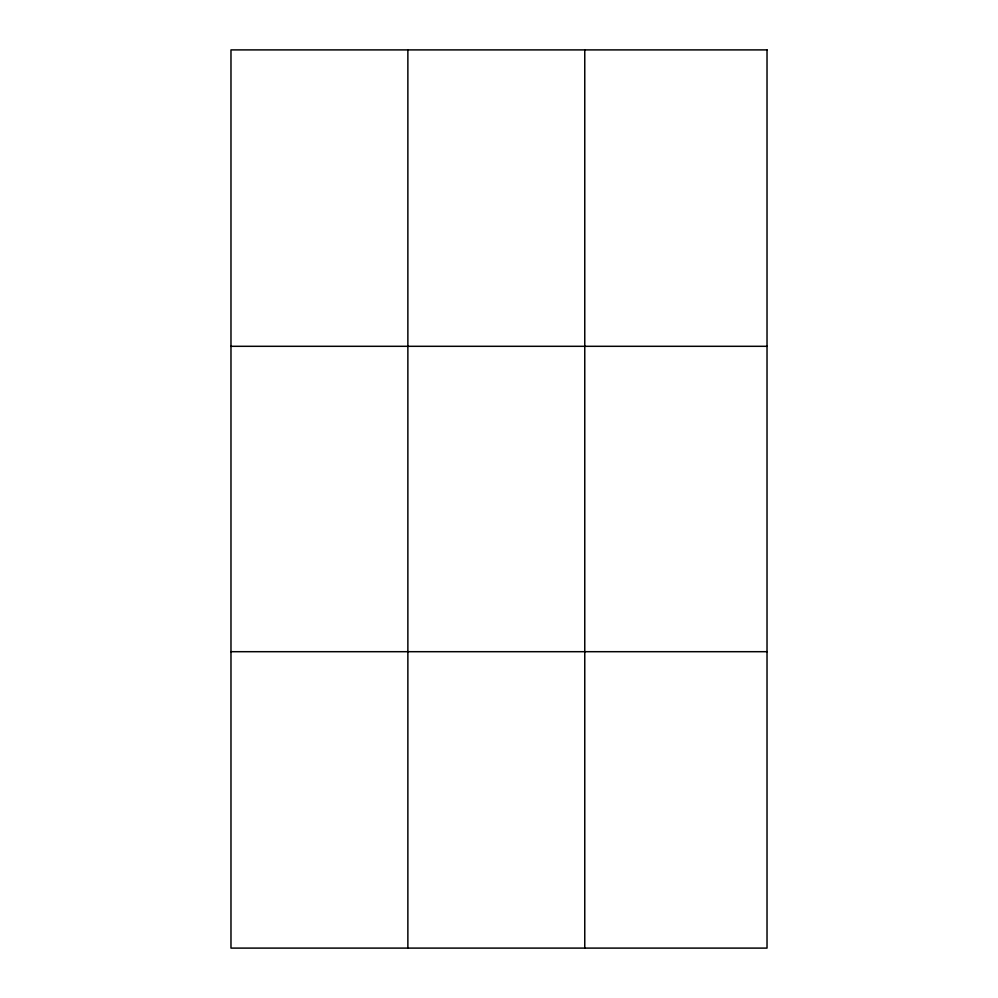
<?xml version="1.0" encoding="UTF-8"?>
<svg xmlns="http://www.w3.org/2000/svg" width="998" height="998" viewBox="0 0 998 998"><rect width="100%" height="100%" fill="white"/><g stroke="black" fill="none" stroke-linecap="round" stroke-linejoin="round"><path stroke-width="1.5" d="M407.87 49.9L407.87 948.1M584.766 49.9L584.766 948.1M230.975 346.306L767.025 346.306M230.975 651.694L767.025 651.694M767.025 49.9L767.025 948.1L230.975 948.1L230.975 49.9L767.025 49.9"/></g></svg>
